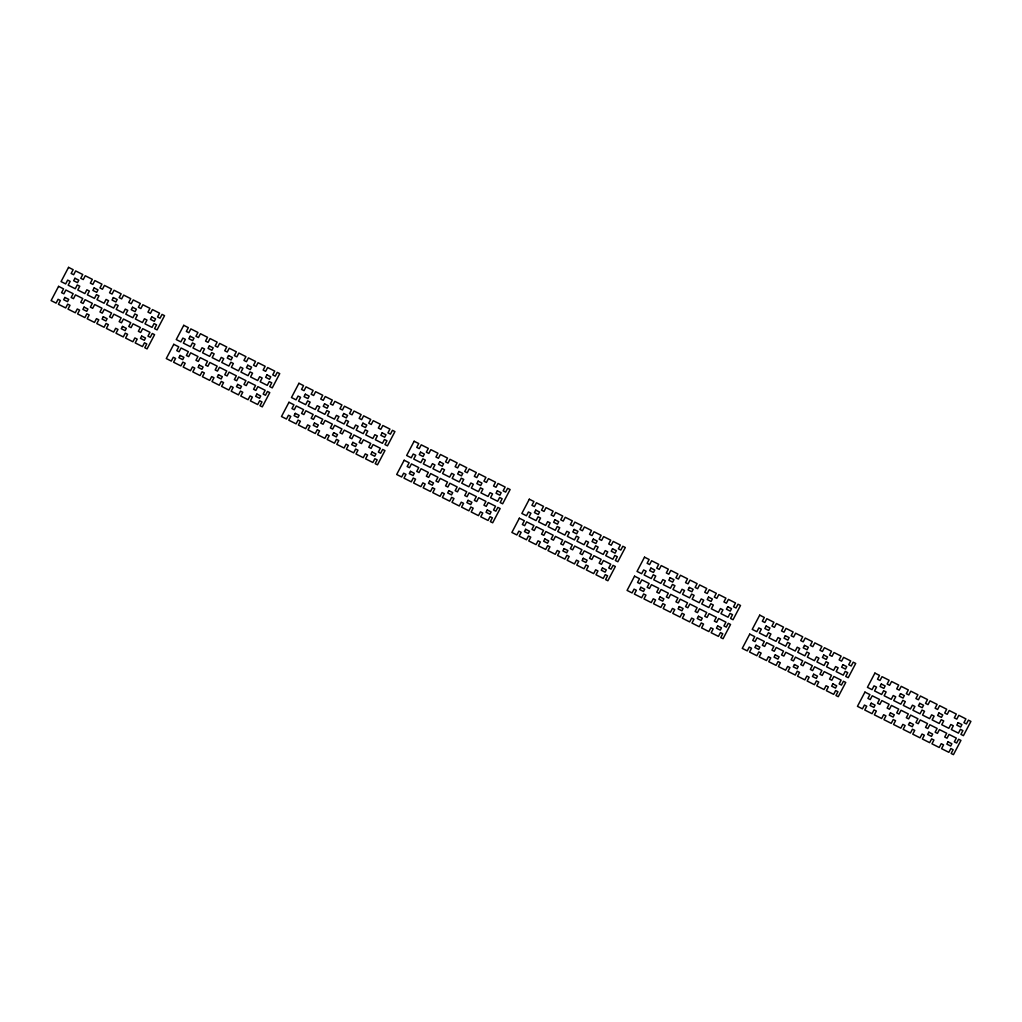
<?xml version="1.0" encoding="UTF-8"?>
<svg xmlns="http://www.w3.org/2000/svg" width="1022" height="1022" viewBox="0 0 1022 1022"><rect width="100%" height="100%" fill="white"/><g stroke="black" fill="none" stroke-linecap="round" stroke-linejoin="round"><path stroke-width="1.5" d="M58.573 286.352L51.1 300.596L56.095 303.112L58.088 299.305L60.387 300.468L58.395 304.275L65.689 307.941L67.682 304.147L69.994 305.297L68.001 309.104L75.296 312.77L77.289 308.976L79.588 310.126L77.595 313.933L84.89 317.599L86.883 313.805L89.182 314.955L87.189 318.762L94.484 322.428L96.49 318.634L98.789 319.797L96.796 323.591L104.091 327.257L106.084 323.463L108.383 324.626L106.39 328.42L113.685 332.086L115.678 328.292L117.99 329.454L115.997 333.249L123.292 336.928L125.284 333.121L127.584 334.283L125.591 338.078L132.886 341.757L134.878 337.95L137.191 339.112L135.198 342.907L142.492 346.586L144.485 342.779L146.785 343.941L144.792 347.736L147.091 348.898L154.578 334.654L152.265 333.491L150.272 337.298L147.973 336.136L149.966 332.342L142.671 328.662L140.678 332.469L138.366 331.307L140.359 327.5L133.064 323.833L131.072 327.628L128.772 326.478L130.765 322.671L123.47 319.005L121.477 322.799L119.165 321.649L121.171 317.842L113.864 314.176L111.871 317.97L109.571 316.82L111.564 313.013L104.27 309.347L102.277 313.141L99.977 311.978L101.97 308.184L94.676 304.518L92.683 308.312L90.37 307.149L92.363 303.355L85.069 299.689L83.076 303.483L80.776 302.32L82.769 298.526L75.475 294.86L73.482 298.654L71.17 297.491L73.162 293.697L65.868 290.018L63.875 293.825L61.576 292.662L63.568 288.868L58.573 286.352M68.551 267.355L61.065 281.599L65.676 283.924L67.669 280.117L70.16 281.382L68.167 285.176L75.27 288.753L77.263 284.959L79.767 286.211L77.774 290.005L84.877 293.582L86.87 289.788L89.361 291.04L87.368 294.834L94.471 298.411L96.464 294.617L98.968 295.869L96.975 299.663L104.078 303.24L106.071 299.446L108.562 300.698L106.569 304.505L113.672 308.069L115.665 304.275L118.169 305.527L116.176 309.334L123.279 312.898L125.272 309.104L127.763 310.356L125.77 314.163L132.873 317.74L134.866 313.933L137.357 315.185L135.364 318.992L142.467 322.569L144.46 318.762L146.964 320.027L144.971 323.821L152.074 327.398L154.066 323.591L156.558 324.855L154.565 328.65L157.069 329.902L164.542 315.657L162.038 314.406L160.045 318.2L157.554 316.948L159.547 313.154L152.444 309.577L150.451 313.371L147.96 312.119L149.953 308.312L142.85 304.748L140.857 308.542L138.353 307.29L140.346 303.483L133.243 299.919L131.25 303.713L128.759 302.461L130.752 298.654L123.649 295.077L121.656 298.884L119.152 297.632L121.145 293.825L114.042 290.248L112.05 294.055L109.558 292.79L111.551 288.996L104.448 285.419L102.456 289.226L99.952 287.961L101.957 284.167L94.842 280.59L92.849 284.397L90.358 283.132L92.35 279.338L85.248 275.761L83.255 279.555L80.764 278.303L82.756 274.509L75.654 270.932L73.661 274.726L71.157 273.474L73.15 269.68L68.551 267.355M64.884 297.453L63.696 299.727L67.529 301.656L68.73 299.382L64.884 297.453M74.951 278.265L73.661 280.731L77.493 282.672L78.796 280.194L74.951 278.265M84.085 307.111L82.884 309.385L86.729 311.327L87.93 309.04L84.085 307.111M94.152 287.923L92.861 290.401L96.694 292.33L97.997 289.865L94.152 287.923M103.286 316.769L102.085 319.056L105.93 320.985L107.118 318.698L103.286 316.769M113.353 297.581L112.062 300.059L115.895 301.988L117.198 299.523L113.353 297.581M122.487 326.427L121.286 328.714L125.131 330.643L126.319 328.369L122.487 326.427M132.553 307.252L131.25 309.717L135.096 311.646L136.386 309.181L132.553 307.252M141.688 336.097L140.487 338.371L144.332 340.3L145.52 338.027L141.688 336.097M151.754 316.909L150.451 319.375L154.296 321.304L155.587 318.838L151.754 316.909M173.766 344.312L166.292 358.556L171.287 361.073L173.28 357.278L175.58 358.428L173.587 362.235L180.881 365.902L182.874 362.107L185.186 363.257L183.194 367.064L190.488 370.731L192.481 366.936L194.78 368.099L192.788 371.893L200.082 375.559L202.075 371.765L204.387 372.928L202.394 376.722L209.689 380.388L211.682 376.594L213.981 377.757L211.988 381.551L219.283 385.23L221.276 381.423L223.575 382.586L221.582 386.38L228.877 390.059L230.883 386.252L233.182 387.415L231.189 391.209L238.484 394.888L240.477 391.081L242.776 392.244L240.783 396.038L248.078 399.717L250.071 395.91L252.383 397.073L250.39 400.88L257.685 404.546L259.677 400.752L261.977 401.902L259.984 405.708L262.284 406.858L269.77 392.614L267.457 391.464L265.465 395.258L263.165 394.096L265.158 390.302L257.863 386.623L255.87 390.43L253.571 389.267L255.564 385.473L248.257 381.794L246.264 385.601L243.964 384.438L245.957 380.644L238.663 376.965L236.67 380.772L234.37 379.609L236.363 375.802L229.069 372.136L227.076 375.943L224.763 374.78L226.756 370.973L219.462 367.307L217.469 371.101L215.169 369.951L217.162 366.144L209.868 362.478L207.875 366.272L205.563 365.122L207.555 361.315L200.261 357.649L198.268 361.443L195.969 360.281L197.961 356.486L190.667 352.82L188.674 356.614L186.374 355.452L188.367 351.657L181.06 347.991L179.067 351.785L176.768 350.623L178.761 346.828L173.766 344.312M183.743 325.315L176.257 339.572L180.868 341.885L182.861 338.09L185.365 339.342L183.372 343.137L190.475 346.714L192.468 342.919L194.959 344.171L192.966 347.965L200.069 351.542L202.062 347.748L204.553 349L202.56 352.807L209.663 356.371L211.669 352.577L214.16 353.829L212.167 357.636L219.27 361.2L221.263 357.406L223.754 358.658L221.761 362.465L228.864 366.042L230.857 362.235L233.361 363.487L231.368 367.294L238.471 370.871L240.464 367.064L242.955 368.329L240.962 372.123L248.065 375.7L250.058 371.893L252.562 373.158L250.569 376.952L257.672 380.529L259.665 376.722L262.156 377.987L260.163 381.781L267.266 385.358L269.259 381.564L271.75 382.816L269.757 386.61L272.261 387.875L279.734 373.618L277.243 372.366L275.25 376.173L272.746 374.908L274.739 371.114L267.636 367.537L265.643 371.331L263.152 370.079L265.145 366.285L258.042 362.708L256.049 366.502L253.545 365.25L255.538 361.456L248.435 357.879L246.443 361.673L243.951 360.421L245.944 356.627L238.841 353.05L236.849 356.844L234.345 355.592L236.35 351.785L229.235 348.221L227.242 352.015L224.751 350.763L226.743 346.956L219.641 343.392L217.648 347.186L215.157 345.934L217.149 342.127L210.047 338.55L208.054 342.357L205.55 341.093L207.543 337.298L200.44 333.721L198.447 337.528L195.956 336.264L197.949 332.469L190.846 328.892L188.853 332.699L186.349 331.435L188.342 327.64L183.743 325.315M180.076 355.413L178.888 357.687L182.721 359.629L183.922 357.342L180.076 355.413M190.143 336.225L188.853 338.704L192.698 340.633L193.988 338.167L190.143 336.225M199.277 365.071L198.089 367.358L201.922 369.287L203.123 367L199.277 365.071M209.344 345.896L208.054 348.361L211.886 350.291L213.189 347.825L209.344 345.896M218.478 374.729L217.277 377.016L221.122 378.945L222.323 376.671L218.478 374.729M228.545 355.554L227.254 358.019L231.087 359.948L232.39 357.483L228.545 355.554M237.679 384.4L236.478 386.674L240.323 388.603L241.511 386.329L237.679 384.4M247.746 365.212L246.455 367.677L250.288 369.606L251.591 367.141L247.746 365.212M256.88 394.058L255.679 396.332L259.524 398.273L260.712 395.987L256.88 394.058M266.946 374.87L265.643 377.335L269.489 379.277L270.779 376.799L266.946 374.87M288.971 402.272L281.484 416.529L286.479 419.033L288.472 415.239L290.772 416.401L288.779 420.195L296.086 423.862L298.079 420.068L300.379 421.23L298.386 425.024L305.68 428.691L307.673 424.897L309.973 426.059L307.98 429.853L315.274 433.532L317.267 429.725L319.579 430.888L317.587 434.682L324.881 438.361L326.874 434.554L329.173 435.717L327.181 439.511L334.475 443.19L336.468 439.383L338.78 440.546L336.787 444.353L344.082 448.019L346.075 444.212L348.374 445.375L346.381 449.182L353.676 452.848L355.669 449.054L357.968 450.204L355.975 454.011L363.283 457.677L365.276 453.883L367.575 455.033L365.582 458.84L372.877 462.506L374.87 458.712L377.169 459.874L375.176 463.669L377.488 464.831L384.962 450.587L382.662 449.425L380.657 453.219L378.357 452.056L380.35 448.262L373.056 444.596L371.063 448.39L368.763 447.227L370.756 443.433L363.462 439.767L361.469 443.561L359.156 442.398L361.149 438.604L353.855 434.925L351.862 438.732L349.562 437.569L351.555 433.775L344.261 430.096L342.268 433.903L339.956 432.74L341.948 428.946L334.654 425.267L332.661 429.074L330.362 427.911L332.354 424.117L325.06 420.438L323.067 424.245L320.767 423.082L322.76 419.276L315.466 415.609L313.46 419.403L311.161 418.253L313.154 414.447L305.859 410.78L303.866 414.574L301.567 413.425L303.56 409.618L296.265 405.951L294.272 409.745L291.96 408.583L293.953 404.789L288.971 402.272M298.935 383.288L291.462 397.532L296.061 399.845L298.054 396.051L300.557 397.303L298.565 401.109L305.667 404.674L307.66 400.88L310.151 402.131L308.159 405.938L315.261 409.503L317.254 405.708L319.758 406.96L317.765 410.767L324.868 414.344L326.861 410.537L329.352 411.802L327.359 415.596L334.462 419.173L336.455 415.366L338.946 416.631L336.953 420.425L344.056 424.002L346.062 420.195L348.553 421.46L346.56 425.254L353.663 428.831L355.656 425.037L358.147 426.289L356.154 430.083L363.257 433.66L365.25 429.866L367.754 431.118L365.761 434.912L372.864 438.489L374.857 434.695L377.348 435.947L375.355 439.741L382.458 443.318L384.451 439.524L386.955 440.776L384.962 444.583L387.453 445.835L394.926 431.591L392.435 430.326L390.442 434.133L387.938 432.868L389.931 429.074L382.828 425.497L380.836 429.304L378.344 428.039L380.337 424.245L373.234 420.668L371.242 424.475L368.738 423.21L370.743 419.416L363.64 415.839L361.635 419.633L359.144 418.381L361.136 414.587L354.034 411.01L352.041 414.804L349.55 413.552L351.542 409.758L344.44 406.181L342.447 409.975L339.943 408.723L341.936 404.929L334.833 401.352L332.84 405.146L330.349 403.894L332.342 400.087L325.239 396.523L323.246 400.317L320.742 399.065L322.735 395.258L315.632 391.694L313.639 395.488L311.148 394.237L313.141 390.43L306.038 386.853L304.045 390.66L301.541 389.408L303.547 385.601L298.935 383.288M295.269 413.373L294.081 415.66L297.913 417.589L299.114 415.315L295.269 413.373M305.348 394.198L304.045 396.664L307.89 398.593L309.181 396.127L305.348 394.198M314.469 423.031L313.281 425.318L317.114 427.247L318.315 424.973L314.469 423.031M324.536 403.856L323.246 406.322L327.091 408.251L328.381 405.785L324.536 403.856M333.67 432.702L332.482 434.976L336.315 436.905L337.516 434.631L333.67 432.702M343.737 413.514L342.447 415.98L346.279 417.909L347.582 415.443L343.737 413.514M352.871 442.36L351.67 444.634L355.515 446.576L356.716 444.289L352.871 442.36M362.938 423.172L361.647 425.637L365.48 427.579L366.783 425.101L362.938 423.172M372.072 452.018L370.871 454.305L374.716 456.234L375.917 453.947L372.072 452.018M382.139 432.83L380.848 435.308L384.681 437.237L385.984 434.772L382.139 432.83M404.163 460.245L396.689 474.489L401.672 476.993L403.664 473.199L405.977 474.361L403.984 478.155L411.278 481.835L413.271 478.028L415.571 479.19L413.578 482.984L420.872 486.664L422.865 482.857L425.178 484.019L423.172 487.813L430.479 491.493L432.472 487.686L434.772 488.848L432.779 492.655L440.073 496.322L442.066 492.527L444.366 493.677L442.373 497.484L449.667 501.15L451.66 497.356L453.972 498.506L451.98 502.313L459.274 505.979L461.267 502.185L463.566 503.335L461.574 507.142L468.868 510.808L470.861 507.014L473.173 508.177L471.18 511.971L478.475 515.637L480.468 511.843L482.767 513.006L480.774 516.8L488.069 520.466L490.062 516.672L492.374 517.835L490.368 521.629L492.681 522.791L500.154 508.547L497.855 507.385L495.862 511.179L493.549 510.029L495.542 506.222L488.248 502.556L486.255 506.35L483.955 505.2L485.948 501.393L478.654 497.727L476.661 501.521L474.349 500.358L476.341 496.564L469.047 492.898L467.054 496.692L464.755 495.529L466.747 491.735L459.453 488.069L457.46 491.863L455.16 490.701L457.153 486.906L449.859 483.227L447.853 487.034L445.554 485.872L447.547 482.077L440.252 478.398L438.259 482.205L435.96 481.043L437.953 477.248L430.658 473.569L428.665 477.376L426.353 476.214L428.346 472.42L421.051 468.74L419.058 472.547L416.759 471.385L418.752 467.578L411.457 463.911L409.464 467.706L407.152 466.556L409.145 462.749L404.163 460.245M414.127 441.248L406.654 455.493L411.253 457.818L413.258 454.011L415.75 455.263L413.757 459.07L420.86 462.647L422.853 458.84L425.344 460.104L423.351 463.899L430.454 467.476L432.447 463.669L434.95 464.933L432.958 468.728L440.06 472.305L442.053 468.498L444.544 469.762L442.552 473.556L449.654 477.133L451.647 473.339L454.151 474.591L452.158 478.385L459.261 481.962L461.254 478.168L463.745 479.42L461.752 483.214L468.855 486.791L470.848 482.997L473.352 484.249L471.346 488.043L478.462 491.62L480.455 487.826L482.946 489.078L480.953 492.885L488.056 496.449L490.049 492.655L492.54 493.907L490.547 497.714L497.65 501.278L499.643 497.484L502.147 498.736L500.154 502.543L502.645 503.795L510.119 489.551L507.627 488.299L505.635 492.093L503.143 490.841L505.136 487.034L498.033 483.457L496.028 487.264L493.537 486.012L495.529 482.205L488.427 478.628L486.434 482.435L483.943 481.17L485.935 477.376L478.833 473.799L476.84 477.606L474.336 476.341L476.329 472.547L469.226 468.97L467.233 472.777L464.742 471.512L466.735 467.718L459.632 464.141L457.639 467.935L455.135 466.684L457.128 462.889L450.025 459.312L448.032 463.107L445.541 461.855L447.534 458.06L440.431 454.483L438.438 458.278L435.947 457.026L437.94 453.231L430.837 449.654L428.831 453.449L426.34 452.197L428.333 448.39L421.23 444.826L419.237 448.62L416.746 447.368L418.739 443.561L414.127 441.248M410.474 471.334L409.273 473.62L413.118 475.549L414.306 473.275L410.474 471.334M420.54 452.158L419.237 454.624L423.082 456.553L424.373 454.087L420.54 452.158M429.674 481.004L428.474 483.278L432.306 485.207L433.507 482.933L429.674 481.004M439.741 461.816L438.438 464.282L442.283 466.224L443.574 463.745L439.741 461.816M448.862 490.662L447.674 492.936L451.507 494.878L452.708 492.591L448.862 490.662M458.929 471.474L457.639 473.94L461.484 475.882L462.774 473.403L458.929 471.474M468.063 500.32L466.875 502.607L470.708 504.536L471.909 502.249L468.063 500.32M478.13 481.132L476.84 483.61L480.672 485.539L481.975 483.074L478.13 481.132M487.264 509.978L486.063 512.265L489.908 514.194L491.109 511.92L487.264 509.978M497.331 490.803L496.04 493.268L499.873 495.197L501.176 492.732L497.331 490.803M519.355 518.205L511.881 532.449L516.864 534.966L518.857 531.159L521.169 532.321L519.176 536.116L526.471 539.795L528.463 535.988L530.763 537.15L528.77 540.957L536.065 544.624L538.057 540.83L540.37 541.979L538.377 545.786L545.671 549.453L547.664 545.659L549.964 546.808L547.971 550.615L555.265 554.282L557.258 550.488L559.571 551.637L557.565 555.444L564.872 559.111L566.865 555.316L569.165 556.479L567.172 560.273L574.466 563.94L576.459 560.145L578.759 561.308L576.766 565.102L584.06 568.769L586.053 564.974L588.365 566.137L586.373 569.931L593.667 573.61L595.66 569.803L597.959 570.966L595.967 574.76L603.261 578.439L605.254 574.632L607.566 575.795L605.573 579.589L607.873 580.752L615.346 566.507L613.047 565.345L611.054 569.152L608.742 567.989L610.747 564.182L603.44 560.516L601.447 564.323L599.148 563.16L601.14 559.353L593.846 555.687L591.853 559.481L589.553 558.331L591.546 554.524L584.252 550.858L582.259 554.652L579.947 553.502L581.94 549.695L574.645 546.029L572.652 549.823L570.353 548.661L572.346 544.867L565.051 541.2L563.058 544.994L560.746 543.832L562.739 540.038L555.444 536.371L553.451 540.165L551.152 539.003L553.145 535.209L545.85 531.542L543.857 535.336L541.545 534.174L543.538 530.38L536.243 526.7L534.25 530.507L531.951 529.345L533.944 525.551L526.649 521.872L524.656 525.678L522.357 524.516L524.35 520.722L519.355 518.205M529.319 499.209L521.846 513.453L526.458 515.778L528.451 511.971L530.942 513.236L528.949 517.03L536.052 520.607L538.045 516.8L540.549 518.065L538.543 521.859L545.659 525.436L547.651 521.642L550.143 522.894L548.15 526.688L555.253 530.265L557.245 526.471L559.737 527.722L557.744 531.517L564.847 535.094L566.84 531.299L569.343 532.551L567.351 536.346L574.453 539.923L576.446 536.128L578.937 537.38L576.945 541.187L584.047 544.752L586.04 540.957L588.544 542.209L586.551 546.016L593.654 549.581L595.647 545.786L598.138 547.038L596.145 550.845L603.248 554.422L605.241 550.615L607.745 551.867L605.739 555.674L612.855 559.251L614.848 555.444L617.339 556.709L615.346 560.503L617.837 561.755L625.311 547.511L622.82 546.259L620.827 550.053L618.336 548.801L620.328 545.007L613.226 541.43L611.233 545.224L608.729 543.972L610.722 540.165L603.619 536.601L601.626 540.395L599.135 539.143L601.128 535.336L594.025 531.772L592.032 535.566L589.528 534.314L591.521 530.507L584.418 526.93L582.425 530.737L579.934 529.473L581.927 525.678L574.824 522.101L572.831 525.908L570.34 524.644L572.333 520.85L565.23 517.273L563.224 521.079L560.733 519.815L562.726 516.021L555.623 512.444L553.63 516.238L551.139 514.986L553.132 511.192L546.029 507.615L544.036 511.409L541.532 510.157L543.525 506.363L536.422 502.786L534.429 506.58L531.938 505.328L533.931 501.534L529.319 499.209M525.666 529.307L524.465 531.581L528.31 533.51L529.498 531.236L525.666 529.307M535.732 510.119L534.429 512.584L538.275 514.526L539.565 512.048L535.732 510.119M544.867 538.964L543.666 541.238L547.511 543.18L548.699 540.894L544.867 538.964M554.933 519.776L553.63 522.242L557.475 524.184L558.766 521.705L554.933 519.776M564.067 548.622L562.867 550.909L566.699 552.838L567.9 550.551L564.067 548.622M574.134 529.434L572.831 531.913L576.676 533.842L577.967 531.376L574.134 529.434M583.255 558.28L582.067 560.567L585.9 562.496L587.101 560.222L583.255 558.28M593.335 539.105L592.032 541.571L595.877 543.5L597.167 541.034L593.335 539.105M602.456 567.951L601.268 570.225L605.101 572.154L606.302 569.88L602.456 567.951M612.523 548.763L611.233 551.228L615.078 553.158L616.368 550.692L612.523 548.763M634.547 576.165L627.074 590.409L632.069 592.926L634.062 589.132L636.361 590.282L634.368 594.089L641.663 597.755L643.656 593.961L645.955 595.111L643.962 598.918L651.257 602.584L653.262 598.79L655.562 599.952L653.569 603.747L660.864 607.413L662.856 603.619L665.156 604.781L663.163 608.575L670.458 612.242L672.45 608.448L674.763 609.61L672.77 613.404L680.064 617.071L682.057 613.277L684.357 614.439L682.364 618.233L689.658 621.913L691.651 618.106L693.964 619.268L691.971 623.062L699.265 626.742L701.258 622.935L703.558 624.097L701.565 627.891L708.859 631.57L710.852 627.764L713.152 628.926L711.159 632.733L718.453 636.399L720.459 632.592L722.758 633.755L720.766 637.562L723.065 638.712L730.538 624.468L728.239 623.305L726.246 627.112L723.946 625.949L725.939 622.155L718.645 618.476L716.652 622.283L714.34 621.12L716.333 617.326L709.038 613.647L707.045 617.454L704.746 616.292L706.739 612.497L699.444 608.818L697.451 612.625L695.139 611.463L697.132 607.656L689.837 603.989L687.844 607.783L685.545 606.634L687.538 602.827L680.243 599.16L678.25 602.954L675.938 601.805L677.944 597.998L670.636 594.331L668.644 598.125L666.344 596.963L668.337 593.169L661.042 589.502L659.049 593.297L656.75 592.134L658.743 588.34L651.448 584.673L649.455 588.468L647.143 587.305L649.136 583.511L641.842 579.844L639.849 583.639L637.549 582.476L639.542 578.682L634.547 576.165M644.512 557.169L637.038 571.413L641.65 573.738L643.643 569.944L646.134 571.196L644.141 574.99L651.244 578.567L653.237 574.773L655.741 576.025L653.748 579.819L660.851 583.396L662.844 579.602L665.335 580.854L663.342 584.648L670.445 588.225L672.438 584.431L674.942 585.683L672.936 589.49L680.052 593.054L682.044 589.26L684.536 590.512L682.543 594.319L689.646 597.883L691.639 594.089L694.13 595.341L692.137 599.148L699.24 602.725L701.233 598.918L703.736 600.182L701.744 603.976L708.846 607.553L710.839 603.747L713.33 605.011L711.338 608.805L718.44 612.382L720.433 608.575L722.937 609.84L720.944 613.634L728.047 617.211L730.04 613.417L732.531 614.669L730.538 618.463L733.029 619.728L740.516 605.471L738.012 604.219L736.019 608.013L733.528 606.761L735.521 602.967L728.418 599.39L726.425 603.184L723.921 601.932L725.914 598.138L718.811 594.561L716.818 598.355L714.327 597.104L716.32 593.309L709.217 589.732L707.224 593.527L704.733 592.275L706.726 588.468L699.623 584.903L697.63 588.698L695.126 587.446L697.119 583.639L690.016 580.074L688.023 583.869L685.532 582.617L687.525 578.81L680.422 575.233L678.429 579.04L675.925 577.788L677.918 573.981L670.815 570.404L668.822 574.211L666.331 572.946L668.324 569.152L661.221 565.575L659.228 569.382L656.724 568.117L658.717 564.323L651.614 560.746L649.622 564.553L647.13 563.288L649.123 559.494L644.512 557.169M640.858 587.267L639.657 589.541L643.502 591.483L644.703 589.196L640.858 587.267M650.925 568.079L649.634 570.557L653.467 572.486L654.77 570.008L650.925 568.079M660.059 596.925L658.858 599.211L662.703 601.14L663.891 598.854L660.059 596.925M670.125 577.737L668.835 580.215L672.668 582.144L673.971 579.678L670.125 577.737M679.26 606.583L678.059 608.869L681.904 610.798L683.092 608.524L679.26 606.583M689.326 587.407L688.023 589.873L691.868 591.802L693.159 589.336L689.326 587.407M698.46 616.253L697.26 618.527L701.105 620.456L702.293 618.182L698.46 616.253M708.527 597.065L707.224 599.531L711.069 601.46L712.36 598.994L708.527 597.065M717.648 625.911L716.46 628.185L720.293 630.114L721.494 627.84L717.648 625.911M727.728 606.723L726.425 609.189L730.27 611.13L731.56 608.652L727.728 606.723M749.739 634.125L742.266 648.382L747.261 650.886L749.254 647.092L751.553 648.255L749.56 652.049L756.855 655.715L758.848 651.921L761.16 653.084L759.167 656.878L766.462 660.544L768.455 656.75L770.754 657.913L768.761 661.707L776.056 665.373L778.049 661.579L780.348 662.741L778.355 666.536L785.65 670.215L787.655 666.408L789.955 667.57L787.962 671.365L795.257 675.044L797.249 671.237L799.549 672.399L797.556 676.194L804.851 679.873L806.843 676.066L809.156 677.228L807.163 681.035L814.457 684.702L816.45 680.908L818.75 682.057L816.757 685.864L824.051 689.531L826.044 685.736L828.357 686.886L826.364 690.693L833.658 694.36L835.651 690.565L837.951 691.715L835.958 695.522L838.257 696.685L845.743 682.428L843.431 681.278L841.438 685.072L839.139 683.91L841.132 680.115L833.837 676.449L831.844 680.243L829.532 679.081L831.525 675.287L824.23 671.607L822.237 675.414L819.938 674.252L821.931 670.458L814.636 666.778L812.643 670.585L810.331 669.423L812.337 665.629L805.029 661.949L803.037 665.756L800.737 664.594L802.73 660.8L795.435 657.12L793.442 660.927L791.143 659.765L793.136 655.958L785.841 652.292L783.848 656.086L781.536 654.936L783.529 651.129L776.235 647.463L774.242 651.257L771.942 650.107L773.935 646.3L766.641 642.634L764.648 646.428L762.335 645.278L764.328 641.471L757.034 637.805L755.041 641.599L752.741 640.436L754.734 636.642L749.739 634.125M759.716 615.142L752.23 629.386L756.842 631.698L758.835 627.904L761.326 629.156L759.333 632.963L766.436 636.527L768.429 632.733L770.933 633.985L768.94 637.792L776.043 641.356L778.036 637.562L780.527 638.814L778.534 642.621L785.637 646.198L787.63 642.391L790.134 643.643L788.141 647.45L795.244 651.027L797.237 647.22L799.728 648.485L797.735 652.279L804.838 655.856L806.831 652.049L809.335 653.313L807.342 657.108L814.445 660.685L816.437 656.878L818.929 658.142L816.936 661.937L824.039 665.514L826.032 661.719L828.523 662.971L826.53 666.766L833.633 670.343L835.626 666.548L838.129 667.8L836.137 671.595L843.239 675.172L845.232 671.377L847.723 672.629L845.731 676.423L848.234 677.688L855.708 663.444L853.204 662.179L851.211 665.986L848.72 664.722L850.713 660.927L843.61 657.35L841.617 661.157L839.126 659.893L841.119 656.098L834.016 652.521L832.023 656.316L829.519 655.064L831.512 651.27L824.409 647.692L822.416 651.487L819.925 650.235L821.918 646.441L814.815 642.864L812.822 646.658L810.318 645.406L812.311 641.612L805.208 638.035L803.215 641.829L800.724 640.577L802.717 636.77L795.614 633.206L793.621 637L791.117 635.748L793.123 631.941L786.007 628.377L784.015 632.171L781.523 630.919L783.516 627.112L776.413 623.535L774.421 627.342L771.929 626.09L773.922 622.283L766.819 618.706L764.826 622.513L762.323 621.248L764.315 617.454L759.716 615.142M756.05 645.227L754.862 647.514L758.694 649.443L759.895 647.156L756.05 645.227M766.117 626.039L764.826 628.517L768.659 630.446L769.962 627.981L766.117 626.039M775.251 654.885L774.05 657.172L777.895 659.101L779.096 656.827L775.251 654.885M785.318 635.71L784.027 638.175L787.86 640.104L789.163 637.639L785.318 635.71M794.452 664.556L793.251 666.829L797.096 668.758L798.284 666.485L794.452 664.556M804.518 645.367L803.228 647.833L807.061 649.762L808.364 647.296L804.518 645.367M813.653 674.213L812.452 676.487L816.297 678.416L817.485 676.142L813.653 674.213M823.719 655.025L822.416 657.491L826.261 659.433L827.552 656.954L823.719 655.025M832.853 683.871L831.653 686.145L835.498 688.087L836.686 685.8L832.853 683.871M842.92 664.683L841.617 667.162L845.462 669.091L846.753 666.625L842.92 664.683M864.931 692.098L857.458 706.343L862.453 708.846L864.446 705.052L866.745 706.215L864.753 710.009L872.047 713.688L874.04 709.881L876.352 711.044L874.359 714.838L881.654 718.517L883.647 714.71L885.946 715.873L883.953 719.667L891.248 723.346L893.241 719.539L895.553 720.702L893.56 724.496L900.855 728.175L902.848 724.368L905.147 725.531L903.154 729.338L910.449 733.004L912.442 729.21L914.741 730.36L912.748 734.166L920.043 737.833L922.048 734.039L924.348 735.188L922.355 738.995L929.65 742.662L931.642 738.868L933.942 740.017L931.949 743.824L939.244 747.491L941.236 743.697L943.549 744.859L941.556 748.653L948.85 752.32L950.843 748.526L953.143 749.688L951.15 753.482L953.449 754.645L960.936 740.401L958.623 739.238L956.63 743.032L954.331 741.883L956.324 738.076L949.029 734.409L947.036 738.203L944.737 737.041L946.73 733.247L939.422 729.58L937.429 733.374L935.13 732.212L937.123 728.418L929.828 724.751L927.835 728.545L925.536 727.383L927.529 723.589L920.234 719.922L918.241 723.717L915.929 722.554L917.922 718.76L910.628 715.081L908.635 718.888L906.335 717.725L908.328 713.931L901.034 710.252L899.041 714.059L896.728 712.896L898.721 709.102L891.427 705.423L889.434 709.23L887.134 708.067L889.127 704.26L881.833 700.594L879.84 704.388L877.54 703.238L879.533 699.431L872.226 695.765L870.233 699.559L867.933 698.409L869.926 694.602L864.931 692.098M874.909 673.102L867.423 687.346L872.034 689.658L874.027 685.864L876.531 687.116L874.538 690.923L881.641 694.5L883.634 690.693L886.125 691.945L884.132 695.752L891.235 699.329L893.228 695.522L895.719 696.787L893.726 700.581L900.829 704.158L902.835 700.351L905.326 701.616L903.333 705.41L910.436 708.987L912.429 705.18L914.92 706.445L912.927 710.239L920.03 713.816L922.023 710.022L924.527 711.274L922.534 715.068L929.637 718.645L931.63 714.851L934.121 716.103L932.128 719.897L939.231 723.474L941.224 719.68L943.728 720.932L941.735 724.726L948.838 728.303L950.83 724.509L953.322 725.761L951.329 729.567L958.432 733.132L960.424 729.338L962.916 730.589L960.923 734.396L963.427 735.648L970.9 721.404L968.409 720.152L966.416 723.946L963.912 722.695L965.905 718.888L958.802 715.311L956.809 719.118L954.318 717.853L956.311 714.059L949.208 710.482L947.215 714.289L944.711 713.024L946.704 709.23L939.601 705.653L937.608 709.46L935.117 708.195L937.11 704.401L930.007 700.824L928.014 704.618L925.51 703.366L927.516 699.572L920.4 695.995L918.408 699.789L915.916 698.537L917.909 694.743L910.806 691.166L908.813 694.96L906.322 693.708L908.315 689.914L901.212 686.337L899.219 690.131L896.716 688.879L898.708 685.072L891.606 681.508L889.613 685.302L887.122 684.05L889.114 680.243L882.012 676.679L880.019 680.473L877.515 679.221L879.508 675.414L874.909 673.102M871.242 703.187L870.054 705.474L873.887 707.403L875.088 705.129L871.242 703.187M881.309 684.012L880.019 686.477L883.864 688.406L885.154 685.941L881.309 684.012M890.443 712.858L889.255 715.132L893.087 717.061L894.288 714.787L890.443 712.858M900.51 693.67L899.219 696.135L903.052 698.064L904.355 695.599L900.51 693.67M909.644 722.516L908.443 724.79L912.288 726.719L913.489 724.445L909.644 722.516M919.711 703.328L918.42 705.793L922.253 707.735L923.556 705.257L919.711 703.328M928.845 732.174L927.644 734.448L931.489 736.389L932.677 734.103L928.845 732.174M938.911 712.986L937.621 715.464L941.454 717.393L942.757 714.927L938.911 712.986M948.046 741.831L946.845 744.118L950.69 746.047L951.878 743.761L948.046 741.831M958.112 722.656L956.809 725.122L960.654 727.051L961.945 724.585L958.112 722.656"/></g></svg>
